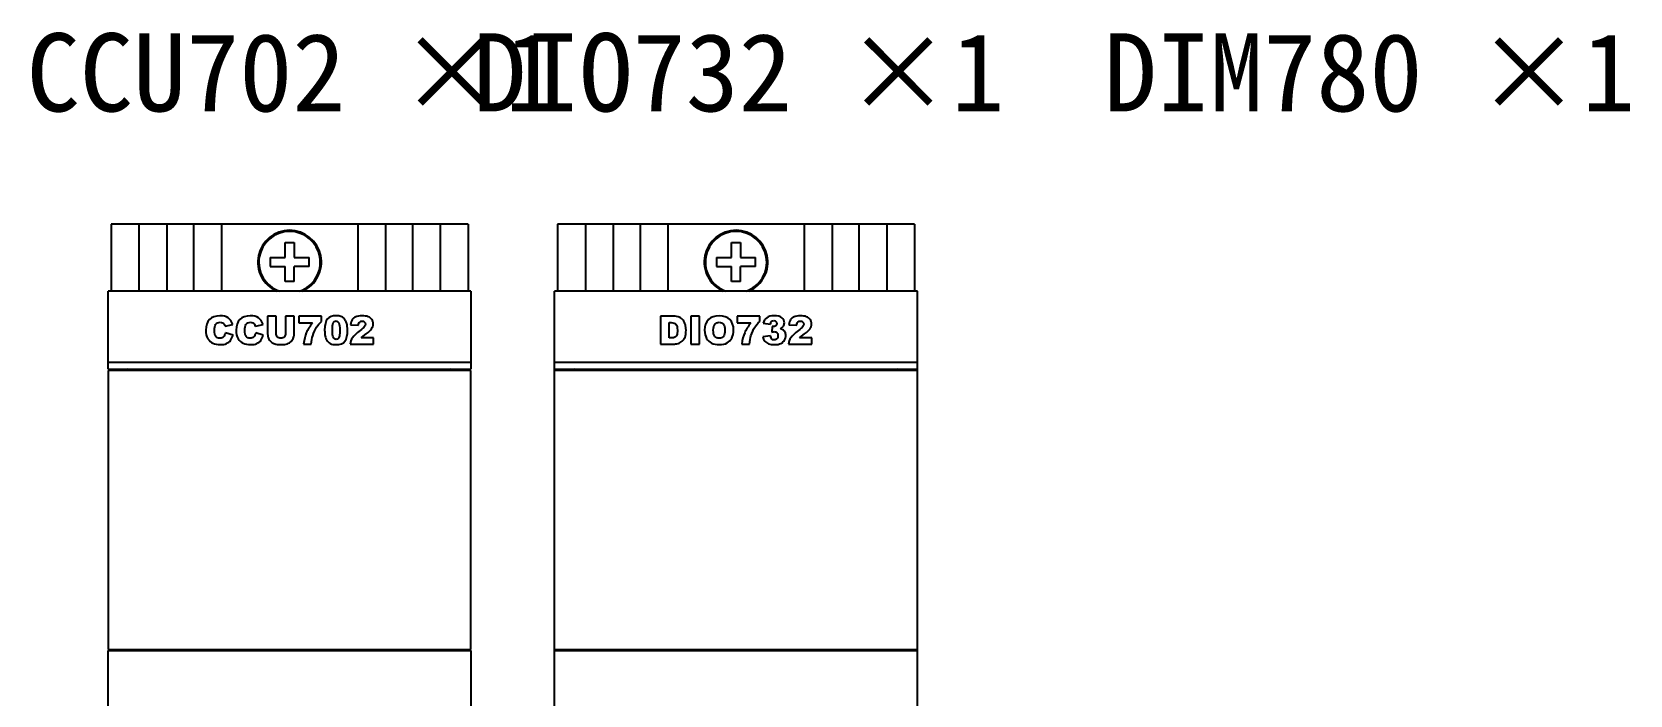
# Model space of a CAD drawing. Header units: millimetres. Extents: x 40 to 416, y -270 to 20.
# Drawn here: x 121.9 to 265.1, y -182.2 to -122.8 of the extents above; entities that cross this region are included whole.
import ezdxf
from ezdxf.enums import TextEntityAlignment as Align

# ---------------------------------------------------------------- set-up
doc = ezdxf.new("R2010")
doc.units = ezdxf.units.MM
for name, color, linetype in [('02___PRT_ALL_AXES', 7, 'Continuous'), ('03___PRT_ALL_CURVES', 7, 'Continuous'), ('TEXT_LABEL', 7, 'Continuous')]:
    doc.layers.add(name, color=color, linetype=linetype)
doc.styles.add('HZ_TEXT', font='simsun.ttc')

# ---------------------------------------------------------------- blocks, each defined once
blk = doc.blocks.new('MOD_CCU702')
at = {"color": 7, "linetype": 'Continuous'}
for p, q in [((0, 130), (0, 124)), ((32, 130), (32, 124)), ((15.6, 127), (15.6, 128.35)), ((15.6, 128.35), (16.4, 128.35)), ((16.4, 128.35), (16.4, 127)), ((14.25, 127), (14.25, 126.2)), ((14.25, 127), (15.6, 127)), ((14.25, 126.2), (15.6, 126.2)), ((15.6, 124.85), (15.6, 126.2)), ((16.4, 127), (17.75, 127)), ((16.4, 124.85), (16.4, 126.2)), ((17.75, 126.2), (16.4, 126.2)), ((17.75, 126.2), (17.75, 127)), ((16.4, 124.85), (15.6, 124.85)), ((-0.25, 117), (-0.25, 124)), ((32.25, 124), (-0.25, 124)), ((32.25, 124), (32.25, 117)), ((32.25, 117.6), (-0.25, 117.6)), ((-0.25, 117), (32.25, 117)), ((-0.25, 116.9), (-0.25, 91.9)), ((32.25, 116.9), (-0.25, 116.9)), ((32.25, 91.9), (32.25, 116.9)), ((-0.25, 91.9), (32.25, 91.9)), ((-0.25, 6), (-0.25, 91.8)), ((-0.25, 91.8), (32.25, 91.8)), ((32.25, 91.8), (32.25, 6))]:
    blk.add_line(p, q, dxfattribs=at)
at = {"color": 2, "linetype": 'Continuous'}
for p, q in [((15.46, 116.9), (15.56, 117)), ((31.26, 116.9), (31.36, 117)), ((6.16, 91.8), (6.26, 91.9)), ((21.97, 91.8), (22.07, 91.9))]:
    blk.add_line(p, q, dxfattribs=at)
at = {"color": 7, "linetype": 'Continuous'}
for centre, radius, start, end in [((16, 126.6), 2.85, 293.7203, 246.2797), ((16, 126.6), 2.75, 288.8396, 251.1604), ((1.55, 116), 1, 90, 114.4508), ((30.45, 116), 1, 65.5492, 90), ((1.55, 92.8), 1, 245.5492, 270), ((30.45, 92.8), 1, 270, 294.4508)]:
    blk.add_arc(centre, radius, start, end, dxfattribs=at)
at = {"layer": '02___PRT_ALL_AXES', "color": 7, "linetype": 'Continuous'}
for p, q in [((32, 130), (0, 130)), ((2.5, 130), (2.5, 124)), ((5, 130), (5, 124)), ((7.4, 130), (7.4, 124)), ((9.9, 130), (9.9, 124)), ((22.1, 130), (22.1, 124)), ((24.6, 130), (24.6, 124)), ((27, 130), (27, 124)), ((29.5, 130), (29.5, 124))]:
    blk.add_line(p, q, dxfattribs=at)
at = {"layer": '03___PRT_ALL_CURVES', "color": 4, "linetype": 'Continuous'}
for p, q in [((14.02, 121.75), (14.02, 120.26)), ((14.79, 121.75), (14.02, 121.75)), ((14.79, 120.22), (14.79, 121.75)), ((15.64, 121.75), (15.64, 120.22)), ((16.42, 121.75), (15.64, 121.75)), ((16.42, 120.26), (16.42, 121.75)), ((16.83, 121.75), (16.83, 121.16)), ((18.85, 121.75), (16.83, 121.75)), ((18.85, 121.28), (18.85, 121.75)), ((10.22, 120.86), (10.9, 121.02)), ((12.94, 120.86), (13.62, 121.02)), ((16.83, 121.16), (18.06, 121.16)), ((21.47, 120.99), (22.17, 120.94)), ((10.93, 120.07), (10.25, 120.27)), ((13.64, 120.07), (12.97, 120.27)), ((17.25, 119.25), (17.94, 119.25)), ((21.42, 119.25), (23.51, 119.25)), ((22.42, 119.82), (22.59, 119.97)), ((23.51, 119.82), (22.42, 119.82)), ((22.59, 119.97), (22.87, 120.17)), ((23.51, 119.25), (23.51, 119.82))]:
    blk.add_line(p, q, dxfattribs=at)
for points in [[(9.76, 121.79), (9.36, 121.79), (9.04, 121.68), (8.82, 121.46)], [(10.5, 121.6), (10.32, 121.73), (10.07, 121.79), (9.76, 121.79)], [(12.47, 121.79), (12.07, 121.79), (11.76, 121.68), (11.54, 121.46)], [(13.22, 121.6), (13.04, 121.73), (12.79, 121.79), (12.47, 121.79)], [(20.18, 121.79), (19.83, 121.79), (19.57, 121.7), (19.4, 121.51)], [(20.6, 121.73), (20.49, 121.77), (20.35, 121.79), (20.18, 121.79)], [(20.86, 121.57), (20.79, 121.63), (20.7, 121.69), (20.6, 121.73)], [(22.48, 121.79), (22.25, 121.79), (22.06, 121.76), (21.93, 121.7)], [(23.05, 121.71), (22.91, 121.76), (22.72, 121.79), (22.48, 121.79)], [(23.37, 121.45), (23.29, 121.57), (23.19, 121.65), (23.05, 121.71)], [(8.82, 121.46), (8.6, 121.24), (8.49, 120.92), (8.49, 120.51)], [(8.49, 120.51), (8.49, 120.19), (8.56, 119.94), (8.68, 119.74)], [(9.27, 120.51), (9.27, 120.73), (9.3, 120.9), (9.37, 121)], [(9.39, 119.94), (9.31, 120.04), (9.27, 120.23), (9.27, 120.51)], [(9.37, 121), (9.47, 121.14), (9.6, 121.21), (9.78, 121.21)], [(9.78, 121.21), (9.85, 121.21), (9.92, 121.2), (9.99, 121.17)], [(9.99, 121.17), (10.05, 121.13), (10.1, 121.09), (10.14, 121.03)], [(10.14, 121.03), (10.17, 120.99), (10.2, 120.94), (10.22, 120.86)], [(10.9, 121.02), (10.81, 121.28), (10.68, 121.47), (10.5, 121.6)], [(11.54, 121.46), (11.32, 121.24), (11.21, 120.92), (11.21, 120.51)], [(11.21, 120.51), (11.21, 120.19), (11.27, 119.94), (11.4, 119.74)], [(11.98, 120.51), (11.98, 120.73), (12.02, 120.9), (12.09, 121)], [(12.11, 119.94), (12.03, 120.04), (11.98, 120.23), (11.98, 120.51)], [(12.09, 121), (12.18, 121.14), (12.32, 121.21), (12.49, 121.21)], [(12.49, 121.21), (12.57, 121.21), (12.64, 121.2), (12.7, 121.17)], [(12.7, 121.17), (12.76, 121.13), (12.82, 121.09), (12.86, 121.03)], [(12.86, 121.03), (12.89, 120.99), (12.91, 120.94), (12.94, 120.86)], [(13.62, 121.02), (13.53, 121.28), (13.4, 121.47), (13.22, 121.6)], [(17.5, 120.28), (17.39, 120), (17.3, 119.66), (17.25, 119.25)], [(18.06, 121.16), (17.81, 120.85), (17.62, 120.55), (17.5, 120.28)], [(18.07, 120.01), (18.15, 120.29), (18.27, 120.54), (18.41, 120.76)], [(18.41, 120.76), (18.53, 120.95), (18.68, 121.12), (18.85, 121.28)], [(19.4, 121.51), (19.23, 121.32), (19.14, 120.98), (19.14, 120.51)], [(19.14, 120.51), (19.14, 120.32), (19.16, 120.14), (19.19, 119.98)], [(19.83, 120.51), (19.83, 120.82), (19.86, 121.04), (19.91, 121.15)], [(19.92, 119.86), (19.86, 119.97), (19.83, 120.19), (19.83, 120.51)], [(19.91, 121.15), (19.96, 121.27), (20.04, 121.33), (20.16, 121.33)], [(20.16, 121.33), (20.27, 121.33), (20.35, 121.27), (20.41, 121.16)], [(20.41, 121.16), (20.47, 121.04), (20.5, 120.82), (20.5, 120.49)], [(20.5, 120.49), (20.5, 120.26), (20.48, 120.1), (20.46, 119.99)], [(21.02, 121.36), (20.98, 121.43), (20.93, 121.5), (20.86, 121.57)], [(20.96, 119.52), (21.11, 119.73), (21.19, 120.07), (21.19, 120.52)], [(21.12, 121.1), (21.09, 121.2), (21.06, 121.28), (21.02, 121.36)], [(21.19, 120.52), (21.19, 120.72), (21.16, 120.91), (21.12, 121.1)], [(21.62, 121.45), (21.55, 121.34), (21.5, 121.19), (21.47, 120.99)], [(21.93, 121.7), (21.8, 121.65), (21.69, 121.56), (21.62, 121.45)], [(22.32, 120.47), (21.99, 120.23), (21.76, 120.01), (21.64, 119.83)], [(22.17, 120.94), (22.19, 121.08), (22.23, 121.18), (22.28, 121.23)], [(22.28, 121.23), (22.34, 121.29), (22.41, 121.32), (22.5, 121.32)], [(22.71, 120.82), (22.65, 120.74), (22.52, 120.62), (22.32, 120.47)], [(22.5, 121.32), (22.59, 121.32), (22.66, 121.29), (22.71, 121.23)], [(22.71, 121.23), (22.77, 121.18), (22.8, 121.12), (22.8, 121.04)], [(22.8, 121.04), (22.8, 120.97), (22.77, 120.9), (22.71, 120.82)], [(22.87, 120.17), (23.1, 120.34), (23.27, 120.49), (23.35, 120.63)], [(23.35, 120.63), (23.44, 120.77), (23.49, 120.91), (23.49, 121.06)], [(23.49, 121.06), (23.49, 121.21), (23.45, 121.34), (23.37, 121.45)], [(8.68, 119.74), (8.81, 119.54), (8.95, 119.4), (9.13, 119.33)], [(9.13, 119.33), (9.3, 119.25), (9.52, 119.21), (9.79, 119.21)], [(9.75, 119.79), (9.6, 119.79), (9.48, 119.84), (9.39, 119.94)], [(10.08, 119.91), (10.01, 119.83), (9.9, 119.79), (9.75, 119.79)], [(9.79, 119.21), (10.02, 119.21), (10.2, 119.24), (10.35, 119.3)], [(10.25, 120.27), (10.21, 120.11), (10.16, 119.99), (10.08, 119.91)], [(10.35, 119.3), (10.49, 119.37), (10.61, 119.46), (10.71, 119.59)], [(10.71, 119.59), (10.81, 119.72), (10.88, 119.88), (10.93, 120.07)], [(11.4, 119.74), (11.52, 119.54), (11.67, 119.4), (11.84, 119.33)], [(11.84, 119.33), (12.02, 119.25), (12.24, 119.21), (12.51, 119.21)], [(12.47, 119.79), (12.31, 119.79), (12.19, 119.84), (12.11, 119.94)], [(12.8, 119.91), (12.72, 119.83), (12.61, 119.79), (12.47, 119.79)], [(12.51, 119.21), (12.73, 119.21), (12.92, 119.24), (13.06, 119.3)], [(12.97, 120.27), (12.93, 120.11), (12.88, 119.99), (12.8, 119.91)], [(13.06, 119.3), (13.21, 119.37), (13.33, 119.46), (13.43, 119.59)], [(13.43, 119.59), (13.52, 119.72), (13.6, 119.88), (13.64, 120.07)], [(14.02, 120.26), (14.02, 120.14), (14.04, 120), (14.09, 119.84)], [(14.09, 119.84), (14.12, 119.74), (14.17, 119.64), (14.26, 119.55)], [(14.26, 119.55), (14.33, 119.46), (14.42, 119.38), (14.52, 119.33)], [(14.52, 119.33), (14.62, 119.28), (14.74, 119.25), (14.88, 119.23)], [(14.9, 119.9), (14.83, 119.98), (14.79, 120.09), (14.79, 120.22)], [(14.88, 119.23), (15.02, 119.22), (15.16, 119.21), (15.28, 119.21)], [(15.22, 119.79), (15.08, 119.79), (14.98, 119.83), (14.9, 119.9)], [(15.53, 119.9), (15.46, 119.83), (15.35, 119.79), (15.22, 119.79)], [(15.28, 119.21), (15.49, 119.21), (15.67, 119.24), (15.82, 119.29)], [(15.64, 120.22), (15.64, 120.09), (15.61, 119.98), (15.53, 119.9)], [(15.82, 119.29), (15.93, 119.33), (16.03, 119.4), (16.13, 119.5)], [(16.13, 119.5), (16.23, 119.6), (16.3, 119.71), (16.35, 119.84)], [(16.35, 119.84), (16.39, 119.97), (16.42, 120.11), (16.42, 120.26)], [(17.94, 119.25), (17.96, 119.54), (18.01, 119.8), (18.07, 120.01)], [(19.19, 119.98), (19.23, 119.82), (19.27, 119.7), (19.33, 119.6)], [(19.33, 119.6), (19.42, 119.47), (19.52, 119.37), (19.65, 119.31)], [(19.65, 119.31), (19.78, 119.24), (19.95, 119.21), (20.16, 119.21)], [(20.16, 119.68), (20.05, 119.68), (19.97, 119.74), (19.92, 119.86)], [(20.34, 119.75), (20.29, 119.71), (20.23, 119.68), (20.16, 119.68)], [(20.16, 119.21), (20.54, 119.21), (20.8, 119.31), (20.96, 119.52)], [(20.46, 119.99), (20.43, 119.88), (20.4, 119.8), (20.34, 119.75)], [(21.64, 119.83), (21.52, 119.65), (21.45, 119.45), (21.42, 119.25)]]:
    blk.add_open_spline(points, degree=3, dxfattribs=at)
blk = doc.blocks.new('MOD_DIO732')
at = {"color": 7, "linetype": 'Continuous'}
for p, q in [((0, 130), (0, 124)), ((32, 130), (32, 124)), ((15.6, 127), (15.6, 128.35)), ((15.6, 128.35), (16.4, 128.35)), ((16.4, 128.35), (16.4, 127)), ((14.25, 127), (14.25, 126.2)), ((14.25, 127), (15.6, 127)), ((14.25, 126.2), (15.6, 126.2)), ((15.6, 124.85), (15.6, 126.2)), ((16.4, 127), (17.75, 127)), ((16.4, 124.85), (16.4, 126.2)), ((17.75, 126.2), (16.4, 126.2)), ((17.75, 126.2), (17.75, 127)), ((16.4, 124.85), (15.6, 124.85)), ((-0.25, 6), (-0.25, 124)), ((32.25, 124), (-0.25, 124)), ((32.25, 6), (32.25, 124)), ((32.25, 117.6), (-0.25, 117.6)), ((-0.25, 117), (32.25, 117)), ((32.25, 116.9), (-0.25, 116.9)), ((-0.25, 91.9), (32.25, 91.9)), ((-0.25, 91.8), (32.25, 91.8))]:
    blk.add_line(p, q, dxfattribs=at)
at = {"color": 2, "linetype": 'Continuous'}
for p, q in [((15.46, 116.9), (15.56, 117)), ((31.26, 116.9), (31.36, 117)), ((6.16, 91.8), (6.26, 91.9)), ((21.97, 91.8), (22.07, 91.9))]:
    blk.add_line(p, q, dxfattribs=at)
at = {"color": 7, "linetype": 'Continuous'}
for centre, radius, start, end in [((16, 126.6), 2.85, 293.7203, 246.2797), ((16, 126.6), 2.75, 288.8396, 251.1604), ((1.55, 116), 1, 90, 114.4508), ((30.45, 116), 1, 65.5492, 90), ((1.55, 92.8), 1, 245.5492, 270), ((30.45, 92.8), 1, 270, 294.4508)]:
    blk.add_arc(centre, radius, start, end, dxfattribs=at)
at = {"layer": '02___PRT_ALL_AXES', "color": 7, "linetype": 'Continuous'}
for p, q in [((32, 130), (0, 130)), ((2.5, 130), (2.5, 124)), ((5, 130), (5, 124)), ((7.4, 130), (7.4, 124)), ((9.9, 130), (9.9, 124)), ((22.1, 130), (22.1, 124)), ((24.6, 130), (24.6, 124)), ((27, 130), (27, 124)), ((29.5, 130), (29.5, 124))]:
    blk.add_line(p, q, dxfattribs=at)
at = {"layer": '03___PRT_ALL_CURVES', "color": 4, "linetype": 'Continuous'}
for p, q in [((9.22, 121.75), (9.22, 119.25)), ((10.37, 121.75), (9.22, 121.75)), ((11.96, 121.75), (11.96, 119.25)), ((12.73, 121.75), (11.96, 121.75)), ((12.73, 119.25), (12.73, 121.75)), ((16.1, 121.75), (16.1, 121.16)), ((18.12, 121.75), (16.1, 121.75)), ((18.12, 121.28), (18.12, 121.75)), ((10, 119.82), (10, 121.18)), ((10, 121.18), (10.19, 121.18)), ((16.1, 121.16), (17.33, 121.16)), ((18.43, 121.14), (19.09, 121.03)), ((19.24, 120.83), (19.2, 120.33)), ((19.33, 120.82), (19.24, 120.83)), ((20.74, 120.99), (21.44, 120.94)), ((9.22, 119.25), (10.37, 119.25)), ((10.18, 119.82), (10, 119.82)), ((11.96, 119.25), (12.73, 119.25)), ((16.52, 119.25), (17.21, 119.25)), ((19.09, 120), (18.39, 119.91)), ((20.69, 119.25), (22.78, 119.25)), ((21.69, 119.82), (21.86, 119.97)), ((22.78, 119.82), (21.69, 119.82)), ((21.86, 119.97), (22.14, 120.17)), ((22.78, 119.25), (22.78, 119.82))]:
    blk.add_line(p, q, dxfattribs=at)
for points in [[(10.92, 121.66), (10.78, 121.72), (10.6, 121.75), (10.37, 121.75)], [(14.48, 121.79), (14.08, 121.79), (13.76, 121.68), (13.53, 121.45)], [(15.44, 121.46), (15.22, 121.68), (14.9, 121.79), (14.48, 121.79)], [(19.41, 121.79), (19.12, 121.79), (18.9, 121.74), (18.75, 121.62)], [(20.11, 121.61), (19.97, 121.73), (19.73, 121.79), (19.41, 121.79)], [(21.75, 121.79), (21.52, 121.79), (21.33, 121.76), (21.2, 121.7)], [(22.32, 121.71), (22.19, 121.76), (22, 121.79), (21.75, 121.79)], [(22.64, 121.45), (22.56, 121.57), (22.46, 121.65), (22.32, 121.71)], [(10.19, 121.18), (10.39, 121.18), (10.53, 121.13), (10.62, 121.04)], [(10.62, 121.04), (10.7, 120.94), (10.75, 120.76), (10.75, 120.49)], [(10.75, 120.49), (10.75, 120.29), (10.73, 120.15), (10.69, 120.06)], [(11.26, 121.39), (11.17, 121.51), (11.06, 121.6), (10.92, 121.66)], [(11.46, 120.99), (11.42, 121.14), (11.35, 121.28), (11.26, 121.39)], [(11.43, 119.89), (11.49, 120.03), (11.52, 120.24), (11.52, 120.51)], [(11.52, 120.51), (11.52, 120.68), (11.5, 120.84), (11.46, 120.99)], [(13.53, 121.45), (13.3, 121.22), (13.19, 120.91), (13.19, 120.5)], [(13.19, 120.5), (13.19, 120.2), (13.25, 119.96), (13.36, 119.77)], [(13.96, 120.49), (13.96, 120.75), (14.01, 120.93), (14.11, 121.04)], [(14.1, 119.95), (14.01, 120.06), (13.96, 120.24), (13.96, 120.49)], [(14.11, 121.04), (14.2, 121.15), (14.32, 121.21), (14.48, 121.21)], [(14.48, 121.21), (14.64, 121.21), (14.77, 121.15), (14.87, 121.04)], [(14.87, 121.04), (14.96, 120.93), (15.01, 120.76), (15.01, 120.53)], [(15.01, 120.53), (15.01, 120.25), (14.96, 120.05), (14.87, 119.95)], [(15.78, 120.52), (15.78, 120.92), (15.67, 121.23), (15.44, 121.46)], [(15.63, 119.8), (15.73, 119.99), (15.78, 120.23), (15.78, 120.52)], [(16.78, 120.28), (16.66, 120), (16.57, 119.66), (16.52, 119.25)], [(17.33, 121.16), (17.08, 120.85), (16.89, 120.55), (16.78, 120.28)], [(17.34, 120.01), (17.43, 120.29), (17.54, 120.54), (17.68, 120.76)], [(17.68, 120.76), (17.8, 120.95), (17.95, 121.12), (18.12, 121.28)], [(18.75, 121.62), (18.59, 121.51), (18.49, 121.35), (18.43, 121.14)], [(19.09, 121.03), (19.11, 121.15), (19.14, 121.24), (19.19, 121.29)], [(19.19, 121.29), (19.24, 121.34), (19.31, 121.36), (19.39, 121.36)], [(19.2, 120.33), (19.3, 120.36), (19.37, 120.37), (19.43, 120.37)], [(19.56, 120.9), (19.49, 120.85), (19.42, 120.82), (19.33, 120.82)], [(19.39, 121.36), (19.47, 121.36), (19.53, 121.34), (19.58, 121.29)], [(19.43, 120.37), (19.53, 120.37), (19.61, 120.34), (19.67, 120.27)], [(19.65, 121.11), (19.65, 121.03), (19.62, 120.96), (19.56, 120.9)], [(19.58, 121.29), (19.62, 121.25), (19.65, 121.19), (19.65, 121.11)], [(19.98, 120.63), (20.09, 120.69), (20.18, 120.77), (20.24, 120.86)], [(20.2, 120.54), (20.15, 120.58), (20.07, 120.6), (19.98, 120.63)], [(20.33, 121.15), (20.33, 121.34), (20.26, 121.49), (20.11, 121.61)], [(20.39, 120.34), (20.34, 120.42), (20.28, 120.49), (20.2, 120.54)], [(20.24, 120.86), (20.3, 120.95), (20.33, 121.04), (20.33, 121.15)], [(20.46, 120.04), (20.46, 120.16), (20.44, 120.26), (20.39, 120.34)], [(20.89, 121.45), (20.82, 121.34), (20.77, 121.19), (20.74, 120.99)], [(21.2, 121.7), (21.07, 121.65), (20.97, 121.56), (20.89, 121.45)], [(21.59, 120.47), (21.26, 120.23), (21.03, 120.01), (20.91, 119.83)], [(21.44, 120.94), (21.46, 121.08), (21.5, 121.18), (21.55, 121.23)], [(21.55, 121.23), (21.61, 121.29), (21.68, 121.32), (21.77, 121.32)], [(21.98, 120.82), (21.92, 120.74), (21.79, 120.62), (21.59, 120.47)], [(21.77, 121.32), (21.86, 121.32), (21.93, 121.29), (21.98, 121.23)], [(21.98, 121.23), (22.04, 121.18), (22.07, 121.12), (22.07, 121.04)], [(22.07, 121.04), (22.07, 120.97), (22.04, 120.9), (21.98, 120.82)], [(22.14, 120.17), (22.37, 120.34), (22.54, 120.49), (22.63, 120.63)], [(22.63, 120.63), (22.71, 120.77), (22.76, 120.91), (22.76, 121.06)], [(22.76, 121.06), (22.76, 121.21), (22.72, 121.34), (22.64, 121.45)], [(10.53, 119.87), (10.46, 119.83), (10.35, 119.82), (10.18, 119.82)], [(10.37, 119.25), (10.51, 119.25), (10.66, 119.27), (10.83, 119.32)], [(10.69, 120.06), (10.65, 119.97), (10.6, 119.91), (10.53, 119.87)], [(10.83, 119.32), (10.95, 119.35), (11.07, 119.42), (11.18, 119.52)], [(11.18, 119.52), (11.29, 119.61), (11.37, 119.74), (11.43, 119.89)], [(13.36, 119.77), (13.48, 119.57), (13.63, 119.43), (13.81, 119.34)], [(13.81, 119.34), (14, 119.25), (14.23, 119.21), (14.51, 119.21)], [(14.49, 119.79), (14.33, 119.79), (14.2, 119.84), (14.1, 119.95)], [(14.87, 119.95), (14.78, 119.84), (14.65, 119.79), (14.49, 119.79)], [(14.51, 119.21), (14.79, 119.21), (15.02, 119.26), (15.21, 119.36)], [(15.21, 119.36), (15.39, 119.47), (15.53, 119.61), (15.63, 119.8)], [(17.21, 119.25), (17.23, 119.54), (17.28, 119.8), (17.34, 120.01)], [(18.39, 119.91), (18.44, 119.75), (18.5, 119.62), (18.59, 119.52)], [(18.59, 119.52), (18.67, 119.42), (18.78, 119.34), (18.91, 119.29)], [(18.91, 119.29), (19.04, 119.23), (19.22, 119.21), (19.45, 119.21)], [(19.21, 119.71), (19.16, 119.77), (19.12, 119.86), (19.09, 120)], [(19.43, 119.63), (19.35, 119.63), (19.27, 119.66), (19.21, 119.71)], [(19.67, 119.73), (19.61, 119.66), (19.53, 119.63), (19.43, 119.63)], [(19.45, 119.21), (19.68, 119.21), (19.87, 119.24), (20.02, 119.32)], [(19.67, 120.27), (19.73, 120.21), (19.76, 120.12), (19.76, 120.01)], [(19.76, 120.01), (19.76, 119.89), (19.73, 119.8), (19.67, 119.73)], [(20.02, 119.32), (20.16, 119.39), (20.27, 119.49), (20.34, 119.62)], [(20.34, 119.62), (20.42, 119.76), (20.46, 119.9), (20.46, 120.04)], [(20.91, 119.83), (20.79, 119.65), (20.72, 119.45), (20.69, 119.25)]]:
    blk.add_open_spline(points, degree=3, dxfattribs=at)

msp = doc.modelspace()

# ---------------------------------------------------------------- block references
for name, p in [('MOD_CCU702', (129, -270)), ('MOD_DIO732', (169, -270))]:
    msp.add_blockref(name, p)

# ---------------------------------------------------------------- texts
at = {"layer": 'TEXT_LABEL', "style": 'HZ_TEXT'}
for s, p in [('CCU702 ×1', (145.25, -132)), ('DIO732 ×1', (185.25, -132)), ('DIM780 ×1', (241.75, -132))]:
    msp.add_text(s, height=7, dxfattribs=at).set_placement(p, align=Align.BOTTOM_CENTER)

doc.saveas('drawing.dxf')
